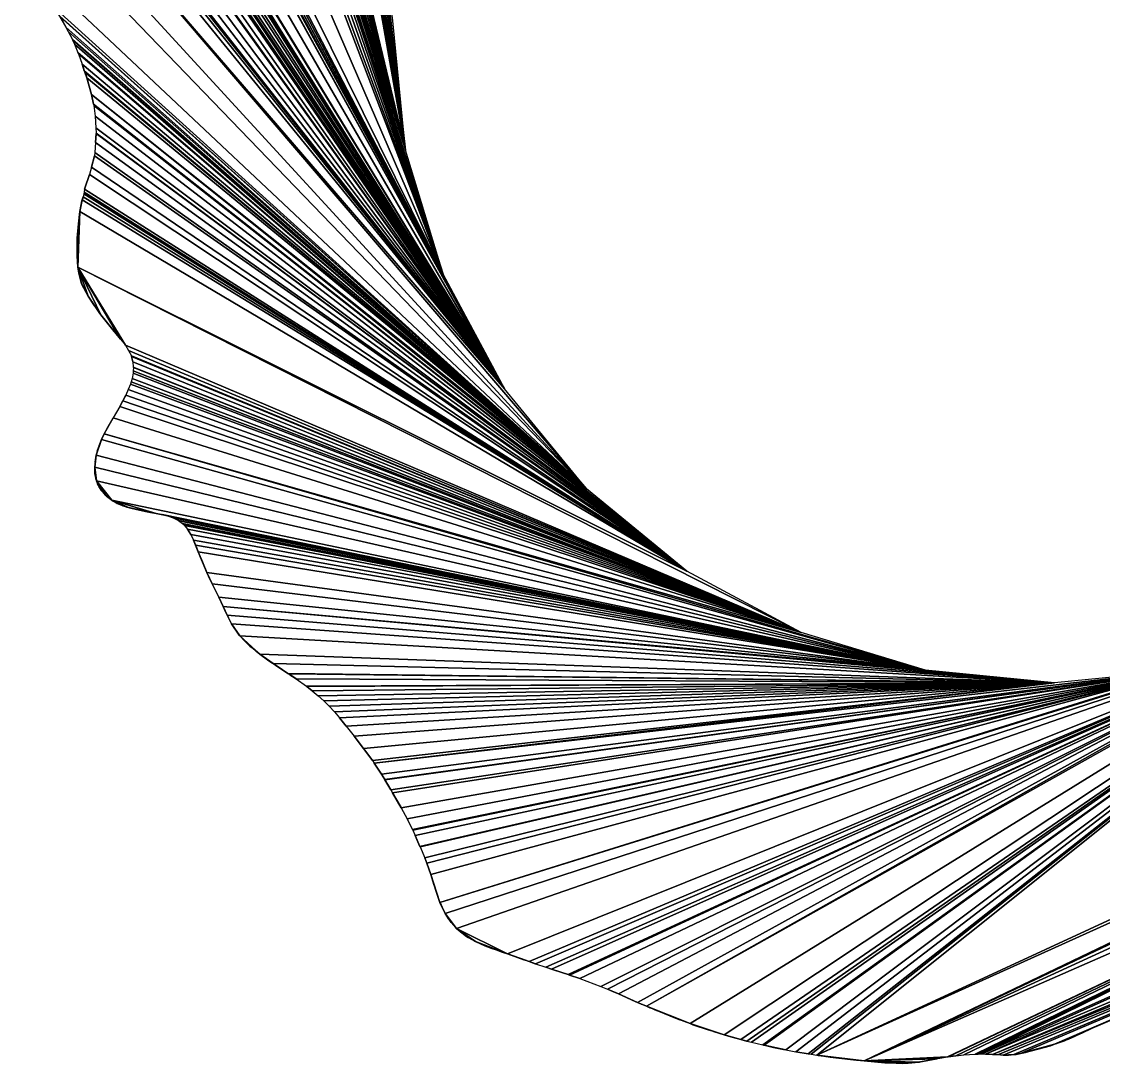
# Model space of a CAD drawing. Extents: x -97 to 93, y -98 to 94.
# Drawn here: x -96.8 to 4.6, y -97.7 to -0.1 of the extents above; entities that cross this region are included whole.
import ezdxf

# ---------------------------------------------------------------- set-up
doc = ezdxf.new("R2010")
doc.units = 0

msp = doc.modelspace()

# ---------------------------------------------------------------- linework, layer by layer
for points in [[(-60.81, -12.1, 80), (-69.55, 65.16, 80), (-69.85, 64.61, 80)], [(-60.81, -12.1, 80), (-62, 0, 80), (-69.55, 65.16, 80)], [(-60.81, -12.1, 80), (-70.2, 64.09, 80), (-70.56, 63.62, 80)], [(-60.81, -12.1, 80), (-70.18, 64.11, 80), (-70.2, 64.09, 80)], [(-60.81, -12.1, 80), (-70.05, 64.3, 80), (-70.18, 64.11, 80)], [(-60.81, -12.1, 80), (-69.85, 64.61, 80), (-70.05, 64.3, 80)], [(-60.81, -12.1, 80), (-70.82, 63.31, 80), (-71.65, 62.15, 80)], [(-60.81, -12.1, 80), (-70.56, 63.62, 80), (-70.82, 63.31, 80)], [(-60.81, -12.1, 80), (-71.65, 62.15, 80), (-72.04, 61.45, 80)], [(-60.81, -12.1, 80), (-72.04, 61.45, 80), (-72.54, 59.94, 80)], [(-60.81, -12.1, 80), (-72.55, 59.9, 80), (-72.67, 59.49, 80)], [(-60.81, -12.1, 80), (-72.54, 59.94, 80), (-72.55, 59.9, 80)], [(-60.81, -12.1, 80), (-72.84, 58.89, 80), (-73.04, 58.3, 80)], [(-60.81, -12.1, 80), (-72.67, 59.49, 80), (-72.84, 58.89, 80)], [(-60.81, -12.1, 80), (-73.2, 57.86, 80), (-75.99, 51.04, 80)], [(-60.81, -12.1, 80), (-73.04, 58.3, 80), (-73.2, 57.86, 80)], [(-60.81, -12.1, 80), (-75.99, 51.04, 80), (-76.43, 50.01, 80)], [(-60.81, -12.1, 80), (-76.43, 50.01, 80), (-76.64, 49.52, 80)], [(-60.81, -12.1, 80), (-76.91, 48.94, 80), (-77.12, 48.45, 80)], [(-60.81, -12.1, 80), (-76.66, 49.48, 80), (-76.91, 48.94, 80)], [(-60.81, -12.1, 80), (-76.64, 49.52, 80), (-76.66, 49.48, 80)], [(-60.81, -12.1, 80), (-77.13, 48.43, 80), (-77.63, 47.39, 80)], [(-60.81, -12.1, 80), (-77.12, 48.45, 80), (-77.13, 48.43, 80)], [(-60.81, -12.1, 80), (-77.63, 47.39, 80), (-78.17, 46.34, 80)], [(-60.81, -12.1, 80), (-78.4, 45.92, 80), (-78.62, 45.53, 80)], [(-60.81, -12.1, 80), (-78.17, 46.34, 80), (-78.4, 45.92, 80)], [(-57.28, -23.73, 80), (-79.07, 44.78, 80), (-79.46, 44.24, 80)], [(-60.81, -12.1, 80), (-78.62, 45.53, 80), (-79.07, 44.78, 80)], [(-57.28, -23.73, 80), (-60.81, -12.1, 80), (-79.07, 44.78, 80)], [(-57.28, -23.73, 80), (-79.86, 43.72, 80), (-80.3, 43.2, 80)], [(-57.28, -23.73, 80), (-79.61, 44.04, 80), (-79.86, 43.72, 80)], [(-57.28, -23.73, 80), (-79.46, 44.24, 80), (-79.61, 44.04, 80)], [(-57.28, -23.73, 80), (-80.86, 42.6, 80), (-81.49, 41.95, 80)], [(-57.28, -23.73, 80), (-80.3, 43.2, 80), (-80.86, 42.6, 80)], [(-57.28, -23.73, 80), (-81.49, 41.95, 80), (-82.03, 41.39, 80)], [(-57.28, -23.73, 80), (-82.03, 41.39, 80), (-84.22, 38.7, 80)], [(-57.28, -23.73, 80), (-84.22, 38.7, 80), (-85.75, 33.86, 80)], [(-57.28, -23.73, 80), (-85.75, 33.86, 80), (-85.85, 31.17, 80)], [(-57.28, -23.73, 80), (-85.88, 30.45, 80), (-85.93, 29.64, 80)], [(-57.28, -23.73, 80), (-85.85, 31.17, 80), (-85.88, 30.45, 80)], [(-51.55, -34.45, 80), (-85.93, 29.64, 80), (-85.99, 29.12, 80)], [(-51.55, -34.45, 80), (-57.28, -23.73, 80), (-85.93, 29.64, 80)], [(-51.55, -34.45, 80), (-86.02, 28.88, 80), (-86.13, 28.17, 80)], [(-51.55, -34.45, 80), (-85.99, 29.12, 80), (-86.02, 28.88, 80)], [(-51.55, -34.45, 80), (-86.15, 28.08, 80), (-86.52, 25.99, 80)], [(-51.55, -34.45, 80), (-86.14, 28.1, 80), (-86.15, 28.08, 80)], [(-51.55, -34.45, 80), (-86.13, 28.17, 80), (-86.14, 28.1, 80)], [(-51.55, -34.45, 80), (-86.52, 25.99, 80), (-86.8, 23.47, 80)], [(-51.55, -34.45, 80), (-86.81, 23.38, 80), (-86.98, 22.34, 80)], [(-51.55, -34.45, 80), (-86.8, 23.47, 80), (-86.81, 23.38, 80)], [(-51.55, -34.45, 80), (-86.98, 22.34, 80), (-87.05, 22.02, 80)], [(-51.55, -34.45, 80), (-87.1, 21.82, 80), (-87.25, 21.24, 80)], [(-51.55, -34.45, 80), (-87.05, 22.02, 80), (-87.1, 21.82, 80)], [(-51.55, -34.45, 80), (-87.39, 20.77, 80), (-87.61, 20.25, 80)], [(-51.55, -34.45, 80), (-87.25, 21.24, 80), (-87.39, 20.77, 80)], [(-51.55, -34.45, 80), (-88.13, 19.39, 80), (-88.29, 19.19, 80)], [(-51.55, -34.45, 80), (-87.88, 19.73, 80), (-88.13, 19.39, 80)], [(-51.55, -34.45, 80), (-87.77, 19.92, 80), (-87.88, 19.73, 80)], [(-51.55, -34.45, 80), (-87.61, 20.25, 80), (-87.77, 19.92, 80)], [(-51.55, -34.45, 80), (-89.38, 18.24, 80), (-89.44, 18.2, 80)], [(-51.55, -34.45, 80), (-88.84, 18.67, 80), (-89.38, 18.24, 80)], [(-51.55, -34.45, 80), (-88.29, 19.19, 80), (-88.84, 18.67, 80)], [(-51.55, -34.45, 80), (-90.25, 17.62, 80), (-90.98, 17.08, 80)], [(-51.55, -34.45, 80), (-89.44, 18.2, 80), (-90.25, 17.62, 80)], [(-51.55, -34.45, 80), (-92.06, 16.3, 80), (-92.56, 15.96, 80)], [(-51.55, -34.45, 80), (-91.78, 16.49, 80), (-92.06, 16.3, 80)], [(-51.55, -34.45, 80), (-91.64, 16.6, 80), (-91.78, 16.49, 80)], [(-51.55, -34.45, 80), (-90.98, 17.08, 80), (-91.64, 16.6, 80)], [(-51.55, -34.45, 80), (-92.56, 15.96, 80), (-94.08, 14.9, 80)], [(-43.84, -43.84, 80), (-94.08, 14.9, 80), (-95.96, 12.97, 80)], [(-43.84, -43.84, 80), (-51.55, -34.45, 80), (-94.08, 14.9, 80)], [(-43.84, -43.84, 80), (-95.96, 12.97, 80), (-96.77, 11.05, 80)], [(-43.84, -43.84, 80), (-96.77, 11.05, 80), (-96.45, 5.66, 80)], [(-43.84, -43.84, 80), (-96.45, 5.66, 80), (-93.77, 1.3, 80)], [(-43.84, -43.84, 80), (-93.77, 1.3, 80), (-93.22, 0.46, 80)], [(-43.84, -43.84, 80), (-93.22, 0.46, 80), (-93.21, 0.44, 80)], [(-43.84, -43.84, 80), (-93.21, 0.44, 80), (-93.2, 0.43, 80)], [(-93.2, 0.43, 80), (-92.96, 0, 80), (-92.6, -0.61, 80)], [(-43.84, -43.84, 80), (-93.2, 0.43, 80), (-92.6, -0.61, 80)], [(-92.6, -0.61, 80), (-92.59, -0.62, 80), (-92.4, -0.98, 80)], [(-43.84, -43.84, 80), (-92.6, -0.61, 80), (-92.4, -0.98, 80)], [(-43.84, -43.84, 80), (-92.4, -0.98, 80), (-92.02, -1.74, 80)], [(-43.84, -43.84, 80), (-92.02, -1.74, 80), (-92, -1.78, 80)], [(-43.84, -43.84, 80), (-92, -1.78, 80), (-91.83, -2.16, 80)], [(-43.84, -43.84, 80), (-91.83, -2.16, 80), (-91.5, -2.95, 80)], [(-91.5, -2.95, 80), (-91.47, -3.04, 80), (-91.45, -3.08, 80)], [(-43.84, -43.84, 80), (-91.5, -2.95, 80), (-91.45, -3.08, 80)], [(-43.84, -43.84, 80), (-91.45, -3.08, 80), (-91.09, -4.04, 80)], [(-91.09, -4.04, 80), (-90.95, -4.52, 80), (-90.9, -4.66, 80)], [(-43.84, -43.84, 80), (-91.09, -4.04, 80), (-90.9, -4.66, 80)], [(-43.84, -43.84, 80), (-90.9, -4.66, 80), (-90.84, -4.8, 80)], [(-90.84, -4.8, 80), (-90.74, -5.12, 80), (-90.67, -5.32, 80)], [(-43.84, -43.84, 80), (-90.84, -4.8, 80), (-90.67, -5.32, 80)], [(-90.67, -5.32, 80), (-90.26, -6.84, 80), (-90.24, -6.89, 80)], [(-43.84, -43.84, 80), (-90.67, -5.32, 80), (-90.24, -6.89, 80)], [(-90.24, -6.89, 80), (-90.24, -6.92, 80), (-90.05, -7.78, 80)], [(-34.45, -51.55, 80), (-43.84, -43.84, 80), (-90.24, -6.89, 80)], [(-34.45, -51.55, 80), (-90.24, -6.89, 80), (-90.05, -7.78, 80)], [(-34.45, -51.55, 80), (-90.05, -7.78, 80), (-90.02, -7.93, 80)], [(-34.45, -51.55, 80), (-90.02, -7.93, 80), (-89.89, -8.92, 80)], [(-34.45, -51.55, 80), (-89.89, -8.92, 80), (-89.81, -10.02, 80)], [(-34.45, -51.55, 80), (-89.81, -10.02, 80), (-89.8, -10.5, 80)], [(-89.8, -10.55, 80), (-89.82, -11, 80), (-89.84, -11.39, 80)], [(-34.45, -51.55, 80), (-89.8, -10.55, 80), (-89.84, -11.39, 80)], [(-34.45, -51.55, 80), (-89.8, -10.5, 80), (-89.8, -10.55, 80)], [(-34.45, -51.55, 80), (-89.84, -11.39, 80), (-89.91, -12.31, 80)], [(-89.96, -12.63, 80), (-90, -12.79, 80), (-90.22, -13.7, 80)], [(-34.45, -51.55, 80), (-89.96, -12.63, 80), (-90.22, -13.7, 80)], [(-34.45, -51.55, 80), (-89.91, -12.31, 80), (-89.96, -12.63, 80)], [(-34.45, -51.55, 80), (-90.22, -13.7, 80), (-90.42, -14.39, 80)], [(-90.42, -14.39, 80), (-90.72, -15.24, 80), (-90.87, -15.76, 80)], [(-34.45, -51.55, 80), (-90.42, -14.39, 80), (-90.87, -15.76, 80)], [(-34.45, -51.55, 80), (-90.95, -16.18, 80), (-91.02, -16.48, 80)], [(-34.45, -51.55, 80), (-90.92, -16.04, 80), (-90.95, -16.18, 80)], [(-34.45, -51.55, 80), (-90.87, -15.76, 80), (-90.92, -16.04, 80)], [(-91.1, -16.77, 80), (-91.12, -16.85, 80), (-91.32, -17.85, 80)], [(-34.45, -51.55, 80), (-91.1, -16.77, 80), (-91.32, -17.85, 80)], [(-91.12, -16.85, 80), (-91.31, -17.8, 80), (-91.32, -17.85, 80)], [(-91.1, -16.77, 80), (-91.11, -16.8, 80), (-91.12, -16.85, 80)], [(-91.02, -16.48, 80), (-91.08, -16.7, 80), (-91.1, -16.77, 80)], [(-34.45, -51.55, 80), (-91.02, -16.48, 80), (-91.1, -16.77, 80)], [(-91.32, -17.85, 80), (-91.46, -18.99, 80), (-91.56, -20.36, 80)], [(-91.32, -17.85, 80), (-91.56, -20.36, 80), (-91.5, -23.07, 80)], [(-34.45, -51.55, 80), (-91.32, -17.85, 80), (-91.5, -23.07, 80)], [(-91.32, -17.85, 80), (-91.46, -18.94, 80), (-91.46, -18.99, 80)], [(-91.46, -18.99, 80), (-91.54, -19.94, 80), (-91.56, -20.36, 80)], [(-91.56, -20.36, 80), (-91.58, -20.98, 80), (-91.58, -22, 80)], [(-91.56, -20.36, 80), (-91.58, -22, 80), (-91.5, -23.07, 80)], [(-91.58, -22, 80), (-91.58, -22.02, 80), (-91.5, -23.07, 80)], [(-91.5, -23.07, 80), (-91.43, -23.58, 80), (-91.42, -23.63, 80)], [(-91.5, -23.07, 80), (-91.42, -23.63, 80), (-91.16, -24.59, 80)], [(-91.5, -23.07, 80), (-91.16, -24.59, 80), (-90.54, -25.78, 80)], [(-91.5, -23.07, 80), (-90.54, -25.78, 80), (-89.35, -27.54, 80)], [(-23.73, -57.28, 80), (-34.45, -51.55, 80), (-91.5, -23.07, 80)], [(-91.5, -23.07, 80), (-89.35, -27.54, 80), (-87.52, -29.8, 80)], [(-91.5, -23.07, 80), (-87.52, -29.8, 80), (-87.05, -30.37, 80)], [(-23.73, -57.28, 80), (-91.5, -23.07, 80), (-87.05, -30.37, 80)], [(-91.42, -23.63, 80), (-91.3, -24.11, 80), (-91.16, -24.59, 80)], [(-91.16, -24.59, 80), (-91.15, -24.63, 80), (-91.12, -24.68, 80)], [(-91.16, -24.59, 80), (-91.12, -24.68, 80), (-90.54, -25.78, 80)], [(-91.12, -24.68, 80), (-90.88, -25.2, 80), (-90.54, -25.78, 80)], [(-90.54, -25.78, 80), (-90.51, -25.83, 80), (-89.96, -26.69, 80)], [(-90.54, -25.78, 80), (-89.96, -26.69, 80), (-89.45, -27.4, 80)], [(-90.54, -25.78, 80), (-89.45, -27.4, 80), (-89.35, -27.54, 80)], [(-89.45, -27.4, 80), (-89.39, -27.48, 80), (-89.35, -27.54, 80)], [(-89.35, -27.54, 80), (-88.81, -28.23, 80), (-88.11, -29.1, 80)], [(-89.35, -27.54, 80), (-88.11, -29.1, 80), (-87.52, -29.8, 80)], [(-23.73, -57.28, 80), (-87.05, -30.37, 80), (-86.75, -30.87, 80)], [(-23.73, -57.28, 80), (-86.75, -30.87, 80), (-86.49, -31.37, 80)], [(-23.73, -57.28, 80), (-86.49, -31.37, 80), (-86.47, -31.42, 80)], [(-86.47, -31.42, 80), (-86.36, -31.92, 80), (-86.35, -31.94, 80)], [(-23.73, -57.28, 80), (-86.47, -31.42, 80), (-86.35, -31.94, 80)], [(-23.73, -57.28, 80), (-86.35, -31.94, 80), (-86.31, -32.42, 80)], [(-23.73, -57.28, 80), (-86.31, -32.42, 80), (-86.3, -32.46, 80)], [(-23.73, -57.28, 80), (-86.33, -32.98, 80), (-86.43, -33.5, 80)], [(-23.73, -57.28, 80), (-86.32, -32.79, 80), (-86.33, -32.98, 80)], [(-23.73, -57.28, 80), (-86.3, -32.46, 80), (-86.32, -32.79, 80)], [(-23.73, -57.28, 80), (-86.59, -34.03, 80), (-86.78, -34.53, 80)], [(-23.73, -57.28, 80), (-86.52, -33.8, 80), (-86.59, -34.03, 80)], [(-23.73, -57.28, 80), (-86.43, -33.5, 80), (-86.52, -33.8, 80)], [(-87.02, -35.07, 80), (-87.1, -35.22, 80), (-87.29, -35.6, 80)], [(-23.73, -57.28, 80), (-87.02, -35.07, 80), (-87.29, -35.6, 80)], [(-23.73, -57.28, 80), (-86.78, -34.53, 80), (-87.02, -35.07, 80)], [(-23.73, -57.28, 80), (-87.56, -36.11, 80), (-88.19, -37.18, 80)], [(-87.29, -35.6, 80), (-87.35, -35.7, 80), (-87.56, -36.11, 80)], [(-23.73, -57.28, 80), (-87.29, -35.6, 80), (-87.56, -36.11, 80)], [(-88.19, -37.18, 80), (-88.79, -38.2, 80), (-89.03, -38.68, 80)], [(-23.73, -57.28, 80), (-88.19, -37.18, 80), (-89.03, -38.68, 80)], [(-88.19, -37.18, 80), (-88.34, -37.42, 80), (-88.79, -38.2, 80)], [(-89.29, -39.22, 80), (-89.7, -40.29, 80), (-89.79, -40.69, 80)], [(-12.1, -60.81, 80), (-89.29, -39.22, 80), (-89.79, -40.69, 80)], [(-89.29, -39.22, 80), (-89.52, -39.77, 80), (-89.7, -40.29, 80)], [(-89.29, -39.22, 80), (-89.3, -39.25, 80), (-89.52, -39.77, 80)], [(-89.03, -38.68, 80), (-89.28, -39.2, 80), (-89.29, -39.22, 80)], [(-12.1, -60.81, 80), (-89.03, -38.68, 80), (-89.29, -39.22, 80)], [(-89.03, -38.68, 80), (-89.06, -38.72, 80), (-89.28, -39.2, 80)], [(-12.1, -60.81, 80), (-23.73, -57.28, 80), (-89.03, -38.68, 80)], [(-89.79, -40.69, 80), (-89.9, -41.34, 80), (-89.92, -41.81, 80)], [(-12.1, -60.81, 80), (-89.79, -40.69, 80), (-89.92, -41.81, 80)], [(-89.79, -40.69, 80), (-89.83, -40.81, 80), (-89.9, -41.34, 80)], [(-89.92, -41.81, 80), (-89.92, -41.85, 80), (-89.93, -42.38, 80)], [(-89.92, -41.81, 80), (-89.93, -42.38, 80), (-89.76, -43.09, 80)], [(-89.93, -42.38, 80), (-89.84, -42.9, 80), (-89.76, -43.09, 80)], [(-12.1, -60.81, 80), (-89.92, -41.81, 80), (-89.76, -43.09, 80)], [(-89.76, -43.09, 80), (-89.66, -43.42, 80), (-89.51, -43.66, 80)], [(-89.76, -43.09, 80), (-89.51, -43.66, 80), (-88.91, -44.43, 80)], [(-89.76, -43.09, 80), (-88.91, -44.43, 80), (-88.31, -44.89, 80)], [(-12.1, -60.81, 80), (-89.76, -43.09, 80), (-88.31, -44.89, 80)], [(-89.51, -43.66, 80), (-89.35, -43.94, 80), (-88.91, -44.43, 80)], [(-88.91, -44.43, 80), (-88.87, -44.47, 80), (-88.87, -44.47, 80)], [(-88.91, -44.43, 80), (-88.87, -44.47, 80), (-88.31, -44.89, 80)], [(-88.87, -44.47, 80), (-88.82, -44.51, 80), (-88.31, -44.89, 80)], [(-88.31, -44.89, 80), (-88.19, -44.97, 80), (-88.15, -44.99, 80)], [(-88.31, -44.89, 80), (-88.15, -44.99, 80), (-87.34, -45.39, 80)], [(-88.31, -44.89, 80), (-87.34, -45.39, 80), (-86.77, -45.59, 80)], [(-88.31, -44.89, 80), (-86.77, -45.59, 80), (-84.16, -46.13, 80)], [(-12.1, -60.81, 80), (-88.31, -44.89, 80), (-84.16, -46.13, 80)], [(-88.15, -44.99, 80), (-87.82, -45.19, 80), (-87.34, -45.39, 80)], [(-87.34, -45.39, 80), (-87.29, -45.41, 80), (-87.08, -45.49, 80)], [(-87.34, -45.39, 80), (-87.08, -45.49, 80), (-86.77, -45.59, 80)], [(-87.08, -45.49, 80), (-86.92, -45.55, 80), (-86.77, -45.59, 80)], [(-86.77, -45.59, 80), (-86.68, -45.62, 80), (-86, -45.77, 80)], [(-86.77, -45.59, 80), (-86, -45.77, 80), (-85.18, -45.94, 80)], [(-86.77, -45.59, 80), (-85.18, -45.94, 80), (-84.16, -46.13, 80)], [(-86, -45.77, 80), (-85.21, -45.93, 80), (-85.18, -45.94, 80)], [(-85.18, -45.94, 80), (-84.71, -46.04, 80), (-84.61, -46.06, 80)], [(-85.18, -45.94, 80), (-84.61, -46.06, 80), (-84.16, -46.13, 80)], [(-12.1, -60.81, 80), (-84.16, -46.13, 80), (-83.64, -46.23, 80)], [(-12.1, -60.81, 80), (-83.64, -46.23, 80), (-83.6, -46.24, 80)], [(-12.1, -60.81, 80), (-83.6, -46.24, 80), (-83.12, -46.37, 80)], [(-83.12, -46.37, 80), (-82.62, -46.53, 80), (-82.58, -46.54, 80)], [(-12.1, -60.81, 80), (-83.12, -46.37, 80), (-82.58, -46.54, 80)], [(-82.58, -46.54, 80), (-82.13, -46.77, 80), (-82.08, -46.8, 80)], [(-12.1, -60.81, 80), (-82.58, -46.54, 80), (-82.08, -46.8, 80)], [(-12.1, -60.81, 80), (-82.08, -46.8, 80), (-82.06, -46.81, 80)], [(-12.1, -60.81, 80), (-82.06, -46.81, 80), (-82.04, -46.82, 80)], [(-12.1, -60.81, 80), (-82.04, -46.82, 80), (-81.69, -47.07, 80)], [(-81.69, -47.07, 80), (-81.56, -47.21, 80), (-81.55, -47.22, 80)], [(-12.1, -60.81, 80), (-81.69, -47.07, 80), (-81.55, -47.22, 80)], [(-12.1, -60.81, 80), (-81.55, -47.22, 80), (-81.52, -47.25, 80)], [(-12.1, -60.81, 80), (-81.52, -47.25, 80), (-81.24, -47.6, 80)], [(-81.24, -47.6, 80), (-81.23, -47.62, 80), (-80.91, -48.12, 80)], [(-12.1, -60.81, 80), (-81.24, -47.6, 80), (-80.91, -48.12, 80)], [(-12.1, -60.81, 80), (-80.91, -48.12, 80), (-80.66, -48.64, 80)], [(-80.66, -48.64, 80), (-80.49, -49.07, 80), (-80.47, -49.11, 80)], [(-12.1, -60.81, 80), (-80.66, -48.64, 80), (-80.47, -49.11, 80)], [(-80.47, -49.11, 80), (-80.36, -49.4, 80), (-80.23, -49.73, 80)], [(-12.1, -60.81, 80), (-80.47, -49.11, 80), (-80.23, -49.73, 80)], [(-80.23, -49.73, 80), (-79.99, -50.38, 80), (-79.84, -50.68, 80)], [(-80.23, -49.73, 80), (-79.84, -50.68, 80), (-79.42, -51.68, 80)], [(-12.1, -60.81, 80), (-80.23, -49.73, 80), (-79.42, -51.68, 80)], [(-79.84, -50.68, 80), (-79.76, -50.89, 80), (-79.42, -51.68, 80)], [(-79.42, -51.68, 80), (-79.39, -51.75, 80), (-79.38, -51.77, 80)], [(-79.42, -51.68, 80), (-79.38, -51.77, 80), (-79.26, -52.01, 80)], [(-79.42, -51.68, 80), (-79.26, -52.01, 80), (-78.91, -52.72, 80)], [(-79.42, -51.68, 80), (-78.91, -52.72, 80), (-78.91, -52.74, 80)], [(-12.1, -60.81, 80), (-79.42, -51.68, 80), (-78.91, -52.74, 80)], [(34.45, -51.55, 80), (23.73, -57.28, 80), (-38.23, -92.29, 80)], [(34.45, -51.55, 80), (-38.23, -92.29, 80), (-34.13, -93.93, 80)], [(34.45, -51.55, 80), (-34.13, -93.93, 80), (-30.96, -94.97, 80)], [(34.45, -51.55, 80), (-30.96, -94.97, 80), (-29.41, -95.41, 80)], [(34.45, -51.55, 80), (-29.41, -95.41, 80), (-28.82, -95.58, 80)], [(34.45, -51.55, 80), (-28.82, -95.58, 80), (-28.41, -95.66, 80)], [(34.45, -51.55, 80), (-28.41, -95.66, 80), (-27.32, -95.92, 80)], [(34.45, -51.55, 80), (-27.32, -95.92, 80), (-27.22, -95.95, 80)], [(34.45, -51.55, 80), (-27.22, -95.95, 80), (-25.19, -96.38, 80)], [(34.45, -51.55, 80), (-25.19, -96.38, 80), (-24.23, -96.56, 80)], [(34.45, -51.55, 80), (-24.23, -96.56, 80), (-23.1, -96.77, 80)], [(34.45, -51.55, 80), (-23.1, -96.77, 80), (-22.82, -96.8, 80)], [(34.45, -51.55, 80), (-22.82, -96.8, 80), (-22.29, -96.88, 80)], [(72.07, -53.29, 80), (34.45, -51.55, 80), (-22.29, -96.88, 80)], [(-79.26, -52.01, 80), (-79.14, -52.29, 80), (-78.91, -52.72, 80)], [(-78.91, -52.74, 80), (-78.52, -53.57, 80), (-78.3, -53.99, 80)], [(-12.1, -60.81, 80), (-78.91, -52.74, 80), (-78.3, -53.99, 80)], [(71.87, -54.34, 80), (72.07, -53.29, 80), (-22.29, -96.88, 80)], [(-78.3, -53.99, 80), (-78.19, -54.24, 80), (-77.88, -54.86, 80)], [(-12.1, -60.81, 80), (-78.3, -53.99, 80), (-77.88, -54.86, 80)], [(71.87, -54.34, 80), (-22.29, -96.88, 80), (-17.84, -97.42, 80)], [(71.76, -54.86, 80), (71.87, -54.34, 80), (-17.84, -97.42, 80)], [(-77.88, -54.86, 80), (-77.78, -55.1, 80), (-77.67, -55.34, 80)], [(-77.88, -54.86, 80), (-77.67, -55.34, 80), (-77.52, -55.66, 80)], [(0, -62, 80), (-12.1, -60.81, 80), (-77.88, -54.86, 80)], [(0, -62, 80), (-77.88, -54.86, 80), (-77.52, -55.66, 80)], [(-77.52, -55.66, 80), (-77.48, -55.76, 80), (-77.4, -55.91, 80)], [(-77.52, -55.66, 80), (-77.4, -55.91, 80), (-77.11, -56.47, 80)], [(0, -62, 80), (-77.52, -55.66, 80), (-77.11, -56.47, 80)], [(71.75, -54.9, 80), (71.76, -54.86, 80), (-17.84, -97.42, 80)], [(71.52, -56.42, 80), (71.75, -54.9, 80), (-17.84, -97.42, 80)], [(-77.11, -56.47, 80), (-76.8, -56.94, 80), (-76.38, -57.54, 80)], [(-77.11, -56.47, 80), (-76.38, -57.54, 80), (-76.32, -57.61, 80)], [(0, -62, 80), (-77.11, -56.47, 80), (-76.32, -57.61, 80)], [(71.02, -58.51, 80), (71.52, -56.42, 80), (-17.84, -97.42, 80)], [(-76.32, -57.61, 80), (-75.94, -58.03, 80), (-75.39, -58.56, 80)], [(-76.32, -57.61, 80), (-75.39, -58.56, 80), (-75.09, -58.8, 80)], [(-76.32, -57.61, 80), (-75.09, -58.8, 80), (-74.45, -59.33, 80)], [(0, -62, 80), (-76.32, -57.61, 80), (-74.45, -59.33, 80)], [(23.73, -57.28, 80), (12.1, -60.81, 80), (-57.58, -82.58, 80)], [(23.73, -57.28, 80), (-57.58, -82.58, 80), (-57.08, -83.62, 80)], [(23.73, -57.28, 80), (-57.08, -83.62, 80), (-56.02, -85.01, 80)], [(23.73, -57.28, 80), (-56.02, -85.01, 80), (-51.24, -87.4, 80)], [(23.73, -57.28, 80), (-51.24, -87.4, 80), (-49.24, -88.1, 80)], [(23.73, -57.28, 80), (-49.24, -88.1, 80), (-48.62, -88.33, 80)], [(23.73, -57.28, 80), (-48.62, -88.33, 80), (-47.67, -88.63, 80)], [(23.73, -57.28, 80), (-47.67, -88.63, 80), (-47.12, -88.83, 80)], [(23.73, -57.28, 80), (-47.12, -88.83, 80), (-45.58, -89.34, 80)], [(23.73, -57.28, 80), (-45.58, -89.34, 80), (-45.45, -89.38, 80)], [(23.73, -57.28, 80), (-45.45, -89.38, 80), (-44.48, -89.72, 80)], [(23.73, -57.28, 80), (-44.48, -89.72, 80), (-42.51, -90.45, 80)], [(23.73, -57.28, 80), (-42.51, -90.45, 80), (-41.89, -90.7, 80)], [(23.73, -57.28, 80), (-41.89, -90.7, 80), (-40.85, -91.14, 80)], [(23.73, -57.28, 80), (-40.85, -91.14, 80), (-39.07, -91.94, 80)], [(23.73, -57.28, 80), (-39.07, -91.94, 80), (-38.23, -92.29, 80)], [(71.02, -58.51, 80), (-17.84, -97.42, 80), (-10.03, -97.05, 80)], [(71.02, -58.51, 80), (-10.03, -97.05, 80), (-9.97, -97.04, 80)], [(71.02, -58.51, 80), (-9.97, -97.04, 80), (-9.25, -96.95, 80)], [(71.02, -58.51, 80), (-9.25, -96.95, 80), (-8.49, -96.86, 80)], [(71.02, -58.51, 80), (-8.49, -96.86, 80), (-7.44, -96.79, 80)], [(71.02, -58.51, 80), (-7.44, -96.79, 80), (-7.15, -96.78, 80)], [(71.02, -58.51, 80), (-7.15, -96.78, 80), (-6.92, -96.77, 80)], [(71.02, -58.51, 80), (-6.92, -96.77, 80), (-6.79, -96.77, 80)], [(68.8, -62.89, 80), (71.02, -58.51, 80), (-6.79, -96.77, 80)], [(-75.09, -58.8, 80), (-74.77, -59.08, 80), (-74.45, -59.33, 80)], [(-74.45, -59.33, 80), (-74.16, -59.54, 80), (-73.61, -59.93, 80)], [(-74.45, -59.33, 80), (-73.61, -59.93, 80), (-73.26, -60.16, 80)], [(-74.45, -59.33, 80), (-73.26, -60.16, 80), (-73.2, -60.2, 80)], [(0, -62, 80), (-74.45, -59.33, 80), (-73.2, -60.2, 80)], [(-73.2, -60.2, 80), (-72.88, -60.43, 80), (-72.32, -60.8, 80)], [(-73.2, -60.2, 80), (-72.32, -60.8, 80), (-71.82, -61.12, 80)], [(0, -62, 80), (-73.2, -60.2, 80), (-71.82, -61.12, 80)], [(0, -62, 80), (-71.82, -61.12, 80), (-71.74, -61.17, 80)], [(-71.74, -61.17, 80), (-71.64, -61.25, 80), (-71.05, -61.64, 80)], [(0, -62, 80), (-71.74, -61.17, 80), (-71.05, -61.64, 80)], [(0, -62, 80), (-71.05, -61.64, 80), (-70.09, -62.31, 80)], [(12.1, -60.81, 80), (0, -62, 80), (-63.74, -69.52, 80)], [(12.1, -60.81, 80), (-63.74, -69.52, 80), (-63.05, -70.56, 80)], [(12.1, -60.81, 80), (-63.05, -70.56, 80), (-62.75, -71.07, 80)], [(12.1, -60.81, 80), (-62.75, -71.07, 80), (-62.75, -71.08, 80)], [(12.1, -60.81, 80), (-62.75, -71.08, 80), (-62.17, -72.04, 80)], [(12.1, -60.81, 80), (-62.17, -72.04, 80), (-62.02, -72.3, 80)], [(12.1, -60.81, 80), (-62.02, -72.3, 80), (-61.22, -73.72, 80)], [(12.1, -60.81, 80), (-61.22, -73.72, 80), (-60.67, -74.75, 80)], [(12.1, -60.81, 80), (-60.67, -74.75, 80), (-60.17, -75.73, 80)], [(12.1, -60.81, 80), (-60.17, -75.73, 80), (-60.13, -75.82, 80)], [(12.1, -60.81, 80), (-60.13, -75.82, 80), (-59.91, -76.3, 80)], [(12.1, -60.81, 80), (-59.91, -76.3, 80), (-59.46, -77.34, 80)], [(12.1, -60.81, 80), (-59.46, -77.34, 80), (-59.44, -77.38, 80)], [(12.1, -60.81, 80), (-59.44, -77.38, 80), (-59.01, -78.39, 80)], [(12.1, -60.81, 80), (-59.01, -78.39, 80), (-58.82, -78.91, 80)], [(12.1, -60.81, 80), (-58.82, -78.91, 80), (-58.45, -79.95, 80)], [(12.1, -60.81, 80), (-58.45, -79.95, 80), (-57.58, -82.58, 80)], [(0, -62, 80), (-70.09, -62.31, 80), (-70.05, -62.34, 80)], [(0, -62, 80), (-70.05, -62.34, 80), (-69.55, -62.74, 80)], [(-70.05, -62.34, 80), (-69.57, -62.73, 80), (-69.55, -62.74, 80)], [(0, -62, 80), (-69.55, -62.74, 80), (-68.98, -63.21, 80)], [(0, -62, 80), (-68.98, -63.21, 80), (-68.45, -63.7, 80)], [(0, -62, 80), (-68.45, -63.7, 80), (-67.96, -64.19, 80)], [(0, -62, 80), (-67.96, -64.19, 80), (-67.46, -64.73, 80)], [(0, -62, 80), (-67.46, -64.73, 80), (-66.99, -65.29, 80)], [(0, -62, 80), (-66.99, -65.29, 80), (-66.36, -66.07, 80)], [(0, -62, 80), (-66.36, -66.07, 80), (-65.61, -67.01, 80)], [(0, -62, 80), (-65.61, -67.01, 80), (-64.74, -68.16, 80)], [(0, -62, 80), (-64.74, -68.16, 80), (-63.91, -69.28, 80)], [(0, -62, 80), (-63.91, -69.28, 80), (-63.74, -69.52, 80)], [(-68.45, -63.7, 80), (-68.43, -63.72, 80), (-67.96, -64.19, 80)], [(68.8, -62.89, 80), (-6.79, -96.77, 80), (-6.46, -96.78, 80)], [(66.09, -66.36, 80), (68.8, -62.89, 80), (-6.46, -96.78, 80)], [(-66.99, -65.29, 80), (-66.93, -65.38, 80), (-66.36, -66.07, 80)], [(66.09, -66.36, 80), (-6.46, -96.78, 80), (-5.83, -96.81, 80)], [(64.56, -67.97, 80), (66.09, -66.36, 80), (-5.83, -96.81, 80)], [(-65.61, -67.01, 80), (-65.07, -67.74, 80), (-64.74, -68.16, 80)], [(-64.74, -68.16, 80), (-64.16, -68.95, 80), (-63.91, -69.28, 80)], [(64.56, -67.97, 80), (-5.83, -96.81, 80), (-5.27, -96.84, 80)], [(64.56, -67.97, 80), (-5.27, -96.84, 80), (-4.83, -96.88, 80)], [(64.56, -67.97, 80), (-4.83, -96.88, 80), (-3.83, -96.82, 80)], [(64.56, -67.97, 80), (-3.83, -96.82, 80), (-3.2, -96.73, 80)], [(64.56, -67.97, 80), (-3.2, -96.73, 80), (-0.01, -95.87, 80)], [(64.56, -67.97, 80), (-0.01, -95.87, 80), (4.56, -93.91, 80)], [(64.56, -67.97, 80), (4.56, -93.91, 80), (4.58, -93.9, 80)], [(-63.74, -69.52, 80), (-63.43, -70.04, 80), (-63.05, -70.56, 80)], [(-63.05, -70.56, 80), (-63.02, -70.61, 80), (-62.75, -71.07, 80)], [(-62.75, -71.08, 80), (-62.31, -71.81, 80), (-62.17, -72.04, 80)], [(-62.02, -72.3, 80), (-61.23, -73.69, 80), (-61.22, -73.72, 80)], [(-60.67, -74.75, 80), (-60.63, -74.83, 80), (-60.17, -75.73, 80)], [(-59.91, -76.3, 80), (-59.69, -76.84, 80), (-59.67, -76.89, 80)], [(-59.91, -76.3, 80), (-59.67, -76.89, 80), (-59.46, -77.34, 80)], [(-59.01, -78.39, 80), (-58.84, -78.87, 80), (-58.82, -78.91, 80)], [(-58.82, -78.91, 80), (-58.64, -79.43, 80), (-58.45, -79.95, 80)], [(-58.45, -79.95, 80), (-58.15, -80.95, 80), (-58.14, -80.98, 80)], [(-58.45, -79.95, 80), (-58.14, -80.98, 80), (-57.96, -81.45, 80)], [(-58.45, -79.95, 80), (-57.96, -81.45, 80), (-57.58, -82.58, 80)], [(-57.96, -81.45, 80), (-57.77, -82.04, 80), (-57.58, -82.58, 80)], [(-57.58, -82.58, 80), (-57.54, -82.65, 80), (-57.38, -83.02, 80)], [(-57.58, -82.58, 80), (-57.38, -83.02, 80), (-57.08, -83.62, 80)], [(-57.08, -83.62, 80), (-57.06, -83.67, 80), (-56.78, -84.13, 80)], [(-57.08, -83.62, 80), (-56.78, -84.13, 80), (-56.52, -84.47, 80)], [(-57.08, -83.62, 80), (-56.52, -84.47, 80), (-56.02, -85.01, 80)], [(-56.52, -84.47, 80), (-56.5, -84.5, 80), (-56.02, -85.01, 80)], [(-56.02, -85.01, 80), (-55.98, -85.06, 80), (-55.5, -85.46, 80)], [(-56.02, -85.01, 80), (-55.5, -85.46, 80), (-55.42, -85.53, 80)], [(-56.02, -85.01, 80), (-55.42, -85.53, 80), (-54.24, -86.24, 80)], [(-56.02, -85.01, 80), (-54.24, -86.24, 80), (-51.24, -87.4, 80)], [(-55.5, -85.46, 80), (-55.46, -85.5, 80), (-55.42, -85.53, 80)], [(-55.42, -85.53, 80), (-55.18, -85.7, 80), (-54.94, -85.85, 80)], [(-55.42, -85.53, 80), (-54.94, -85.85, 80), (-54.24, -86.24, 80)], [(-54.94, -85.85, 80), (-54.61, -86.04, 80), (-54.24, -86.24, 80)], [(-54.24, -86.24, 80), (-53.37, -86.63, 80), (-52.89, -86.83, 80)], [(-54.24, -86.24, 80), (-52.89, -86.83, 80), (-52.33, -87.02, 80)], [(-54.24, -86.24, 80), (-52.33, -87.02, 80), (-51.24, -87.4, 80)], [(-52.89, -86.83, 80), (-52.81, -86.86, 80), (-52.33, -87.02, 80)], [(-52.33, -87.02, 80), (-51.82, -87.21, 80), (-51.77, -87.23, 80)], [(-52.33, -87.02, 80), (-51.77, -87.23, 80), (-51.24, -87.4, 80)], [(-51.24, -87.4, 80), (-50.24, -87.76, 80), (-50.24, -87.76, 80)], [(-51.24, -87.4, 80), (-50.24, -87.76, 80), (-49.71, -87.95, 80)], [(-51.24, -87.4, 80), (-49.71, -87.95, 80), (-49.48, -88.02, 80)], [(-51.24, -87.4, 80), (-49.48, -88.02, 80), (-49.24, -88.1, 80)], [(-49.24, -88.1, 80), (-48.71, -88.3, 80), (-48.65, -88.32, 80)], [(-49.24, -88.1, 80), (-48.65, -88.32, 80), (-48.62, -88.33, 80)], [(-47.67, -88.63, 80), (-47.63, -88.64, 80), (-47.12, -88.83, 80)], [(-47.12, -88.83, 80), (-46.07, -89.18, 80), (-45.58, -89.34, 80)], [(-45.45, -89.38, 80), (-45.24, -89.46, 80), (-44.48, -89.72, 80)], [(-41.89, -90.7, 80), (-41.32, -90.95, 80), (-40.85, -91.14, 80)], [(-40.85, -91.14, 80), (-40.11, -91.48, 80), (-39.28, -91.85, 80)], [(-40.85, -91.14, 80), (-39.28, -91.85, 80), (-39.07, -91.94, 80)], [(-39.07, -91.94, 80), (-38.81, -92.05, 80), (-38.71, -92.1, 80)], [(-39.07, -91.94, 80), (-38.71, -92.1, 80), (-38.23, -92.29, 80)], [(-38.23, -92.29, 80), (-37.92, -92.44, 80), (-37.71, -92.52, 80)], [(-38.23, -92.29, 80), (-37.71, -92.52, 80), (-36.71, -92.93, 80)], [(-38.23, -92.29, 80), (-36.71, -92.93, 80), (-35.67, -93.35, 80)], [(-38.23, -92.29, 80), (-35.67, -93.35, 80), (-34.13, -93.93, 80)], [(-37.71, -92.52, 80), (-37.46, -92.63, 80), (-36.71, -92.93, 80)], [(-36.71, -92.93, 80), (-36.2, -93.15, 80), (-35.85, -93.28, 80)], [(-36.71, -92.93, 80), (-35.85, -93.28, 80), (-35.67, -93.35, 80)], [(-35.67, -93.35, 80), (-35.1, -93.57, 80), (-34.96, -93.62, 80)], [(-35.67, -93.35, 80), (-34.96, -93.62, 80), (-34.13, -93.93, 80)], [(-34.13, -93.93, 80), (-33.88, -94.03, 80), (-32.44, -94.52, 80)], [(-34.13, -93.93, 80), (-32.44, -94.52, 80), (-32.03, -94.64, 80)], [(-34.13, -93.93, 80), (-32.03, -94.64, 80), (-30.96, -94.97, 80)], [(-0.01, -95.87, 80), (3.59, -94.33, 80), (4.56, -93.91, 80)], [(3.59, -94.33, 80), (4.33, -94.01, 80), (4.56, -93.91, 80)], [(-32.03, -94.64, 80), (-31.95, -94.67, 80), (-30.96, -94.97, 80)], [(-30.96, -94.97, 80), (-30.61, -95.09, 80), (-30.34, -95.17, 80)], [(-30.96, -94.97, 80), (-30.34, -95.17, 80), (-29.41, -95.41, 80)], [(-0.01, -95.87, 80), (3.21, -94.5, 80), (3.59, -94.33, 80)], [(-0.01, -95.87, 80), (2.11, -95.02, 80), (3.21, -94.5, 80)], [(-0.01, -95.87, 80), (1.11, -95.45, 80), (2.11, -95.02, 80)], [(1.11, -95.45, 80), (1.87, -95.13, 80), (2.11, -95.02, 80)], [(1.11, -95.45, 80), (1.29, -95.39, 80), (1.87, -95.13, 80)], [(2.11, -95.02, 80), (2.8, -94.7, 80), (3.21, -94.5, 80)], [(2.11, -95.02, 80), (2.63, -94.78, 80), (2.8, -94.7, 80)], [(2.11, -95.02, 80), (2.31, -94.93, 80), (2.63, -94.78, 80)], [(2.8, -94.7, 80), (3, -94.6, 80), (3.21, -94.5, 80)], [(-29.41, -95.41, 80), (-28.86, -95.57, 80), (-28.82, -95.58, 80)], [(-27.32, -95.92, 80), (-27.28, -95.94, 80), (-27.22, -95.95, 80)], [(-27.22, -95.95, 80), (-26.32, -96.16, 80), (-25.41, -96.35, 80)], [(-27.22, -95.95, 80), (-25.41, -96.35, 80), (-25.19, -96.38, 80)], [(-3.2, -96.73, 80), (-2.16, -96.48, 80), (-0.01, -95.87, 80)], [(-2.16, -96.48, 80), (-0.38, -96, 80), (-0.01, -95.87, 80)], [(-2.16, -96.48, 80), (-0.99, -96.18, 80), (-0.38, -96, 80)], [(-0.01, -95.87, 80), (0.38, -95.74, 80), (1.11, -95.45, 80)], [(-0.01, -95.87, 80), (0.22, -95.8, 80), (0.38, -95.74, 80)], [(0.38, -95.74, 80), (0.93, -95.53, 80), (1.11, -95.45, 80)], [(-24.23, -96.56, 80), (-23.77, -96.65, 80), (-23.1, -96.77, 80)], [(-22.29, -96.88, 80), (-22.16, -96.91, 80), (-21.1, -97.05, 80)], [(-22.29, -96.88, 80), (-21.1, -97.05, 80), (-20.99, -97.07, 80)], [(-22.29, -96.88, 80), (-20.99, -97.07, 80), (-17.84, -97.42, 80)], [(-21.1, -97.05, 80), (-21.01, -97.07, 80), (-20.99, -97.07, 80)], [(-20.99, -97.07, 80), (-20.51, -97.14, 80), (-18.55, -97.37, 80)], [(-20.99, -97.07, 80), (-18.55, -97.37, 80), (-17.84, -97.42, 80)], [(-17.84, -97.42, 80), (-10.94, -97.21, 80), (-10.03, -97.05, 80)], [(-17.84, -97.42, 80), (-11.03, -97.22, 80), (-10.94, -97.21, 80)], [(-17.84, -97.42, 80), (-12.71, -97.54, 80), (-11.03, -97.22, 80)], [(-12.71, -97.54, 80), (-12.55, -97.51, 80), (-11.03, -97.22, 80)], [(-12.55, -97.51, 80), (-11.55, -97.33, 80), (-11.03, -97.22, 80)], [(-9.97, -97.04, 80), (-9.49, -96.99, 80), (-9.25, -96.95, 80)], [(-6.46, -96.78, 80), (-6.36, -96.79, 80), (-5.83, -96.81, 80)], [(-5.27, -96.84, 80), (-5.06, -96.86, 80), (-4.83, -96.88, 80)], [(-4.83, -96.88, 80), (-4.31, -96.88, 80), (-3.83, -96.82, 80)], [(-3.83, -96.82, 80), (-3.77, -96.82, 80), (-3.2, -96.73, 80)], [(-3.83, -96.82, 80), (-3.79, -96.82, 80), (-3.77, -96.82, 80)], [(-3.77, -96.82, 80), (-3.59, -96.81, 80), (-3.2, -96.73, 80)], [(-3.2, -96.73, 80), (-2.74, -96.64, 80), (-2.18, -96.48, 80)], [(-3.2, -96.73, 80), (-2.18, -96.48, 80), (-2.16, -96.48, 80)], [(-3.2, -96.73, 80), (-2.75, -96.64, 80), (-2.74, -96.64, 80)], [(-2.74, -96.64, 80), (-2.22, -96.49, 80), (-2.18, -96.48, 80)], [(-17.84, -97.42, 80), (-15.89, -97.59, 80), (-15.79, -97.6, 80)], [(-17.84, -97.42, 80), (-15.79, -97.6, 80), (-14.83, -97.65, 80)], [(-17.84, -97.42, 80), (-14.83, -97.65, 80), (-14.75, -97.65, 80)], [(-17.84, -97.42, 80), (-14.75, -97.65, 80), (-12.71, -97.54, 80)], [(-14.83, -97.65, 80), (-14.77, -97.65, 80), (-14.75, -97.65, 80)], [(-14.75, -97.65, 80), (-14.23, -97.65, 80), (-12.71, -97.54, 80)], [(-14.75, -97.65, 80), (-14.25, -97.66, 80), (-14.23, -97.65, 80)], [(-14.23, -97.65, 80), (-13.71, -97.64, 80), (-12.71, -97.54, 80)], [(-12.71, -97.54, 80), (-12.62, -97.52, 80), (-12.55, -97.51, 80)], [(-12.71, -97.54, 80), (-12.65, -97.53, 80), (-12.62, -97.52, 80)]]:
    msp.add_3dface(points)

doc.saveas('drawing.dxf')
